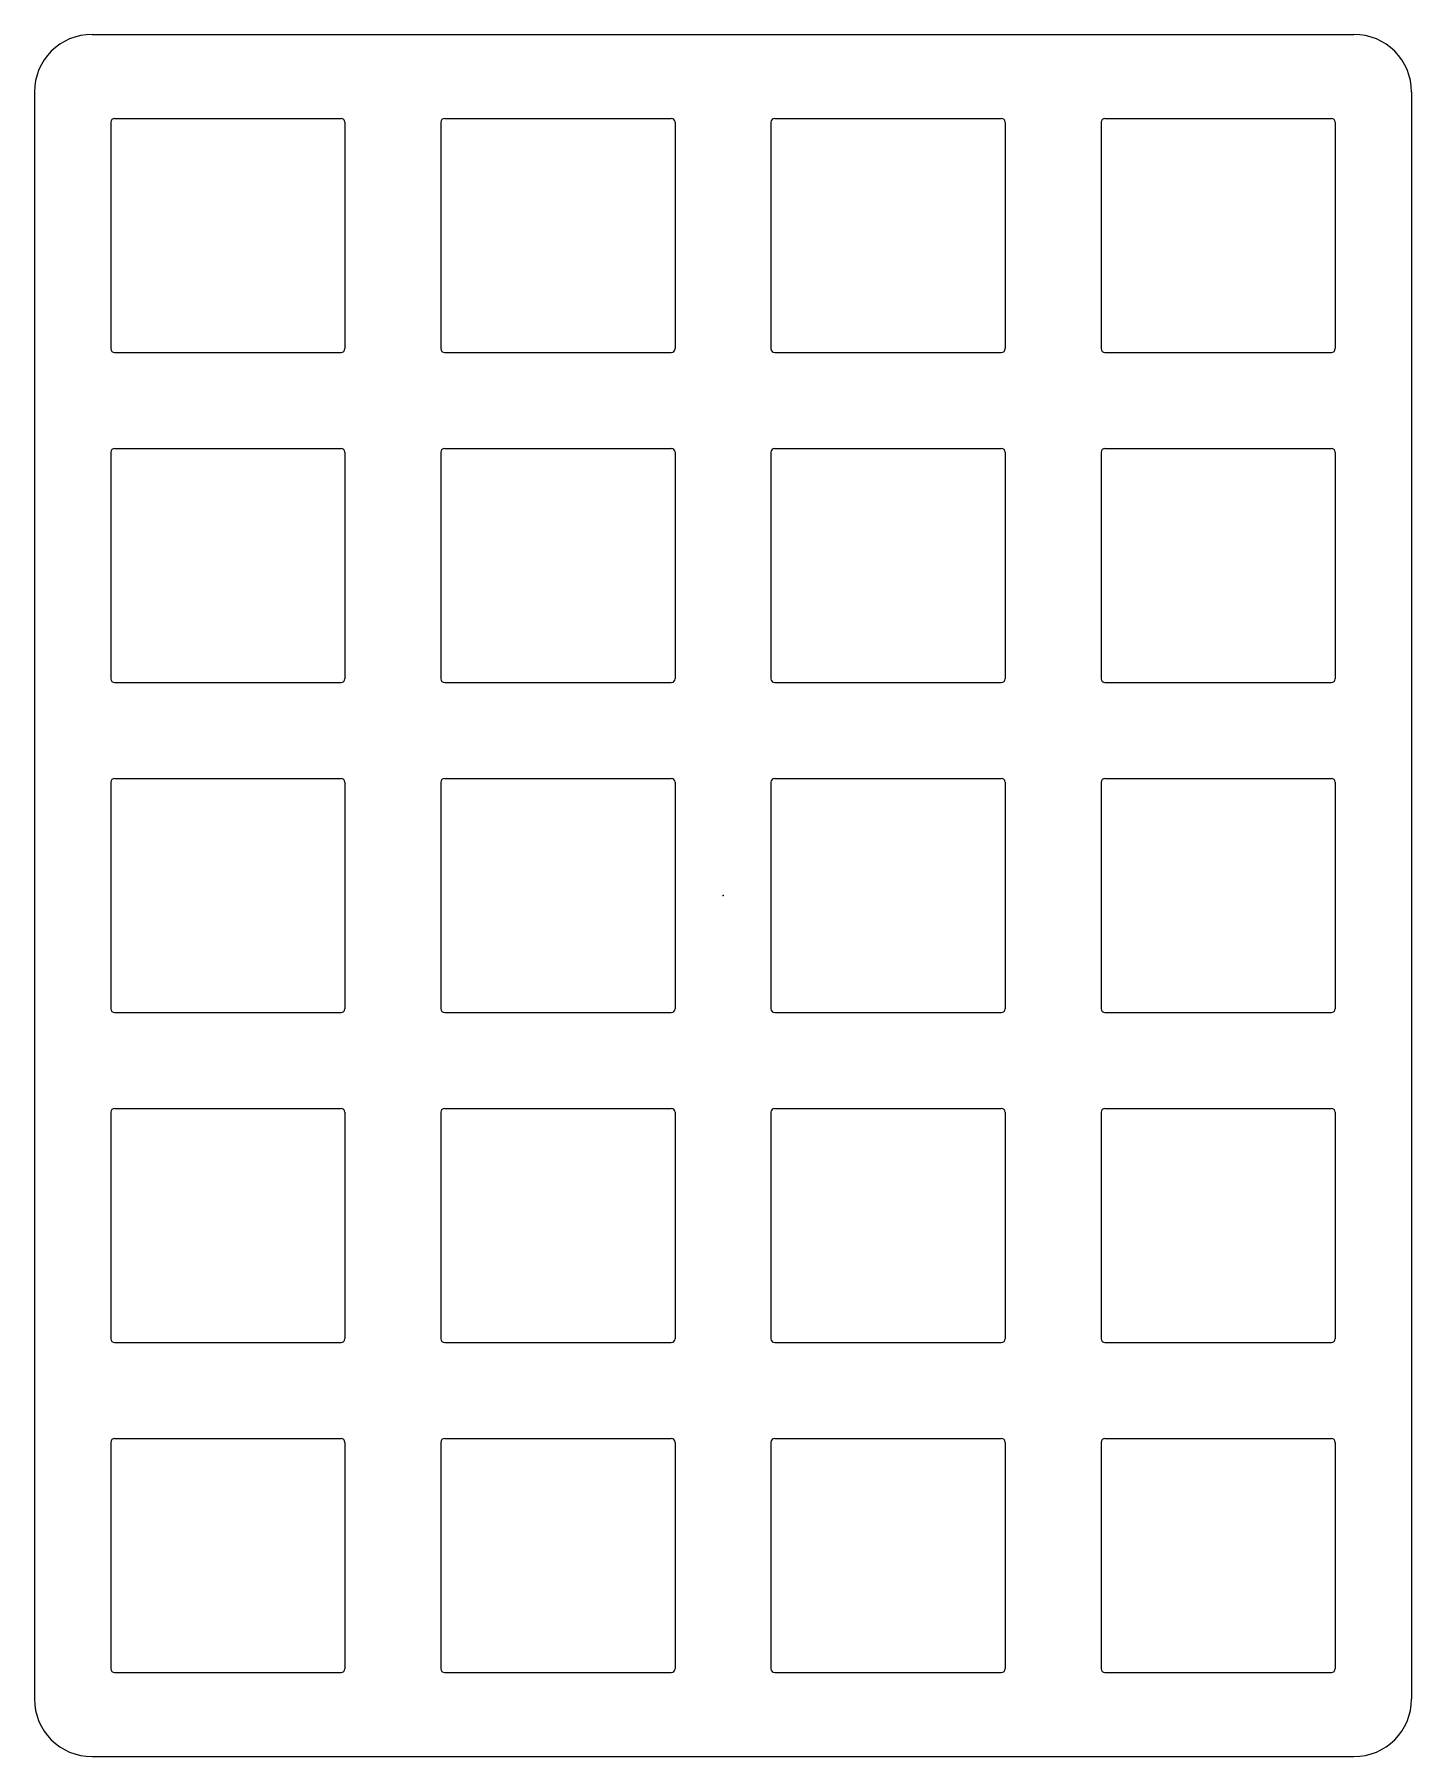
# Model space of a CAD drawing. Header units: millimetres. Extents: x -35.9 to 35.9, y -44.9 to 44.9.
import ezdxf

# ---------------------------------------------------------------- set-up
doc = ezdxf.new("R2010")
doc.units = ezdxf.units.MM
doc.header["$PDSIZE"] = -1

msp = doc.modelspace()

# ---------------------------------------------------------------- linework, layer by layer
at = {"color": 7, "linetype": 'Continuous'}
for p, q in [((-32.875, 44.875), (32.875, 44.875)), ((-35.875, 41.875), (-35.875, -41.875)), ((35.875, 41.875), (35.875, -41.875)), ((-31.7, 40.5), (-19.9, 40.5)), ((-14.5, 40.5), (-2.7, 40.5)), ((2.7, 40.5), (14.5, 40.5)), ((19.9, 40.5), (31.7, 40.5)), ((-31.9, 40.3), (-31.9, 28.5)), ((-19.7, 40.3), (-19.7, 28.5)), ((-14.7, 40.3), (-14.7, 28.5)), ((-2.5, 40.3), (-2.5, 28.5)), ((2.5, 40.3), (2.5, 28.5)), ((14.7, 40.3), (14.7, 28.5)), ((19.7, 40.3), (19.7, 28.5)), ((31.9, 40.3), (31.9, 28.5)), ((-31.7, 28.3), (-19.9, 28.3)), ((-14.5, 28.3), (-2.7, 28.3)), ((2.7, 28.3), (14.5, 28.3)), ((19.9, 28.3), (31.7, 28.3)), ((-31.9, 23.1), (-31.9, 11.3)), ((-31.7, 23.3), (-19.9, 23.3)), ((-19.7, 23.1), (-19.7, 11.3)), ((-14.7, 23.1), (-14.7, 11.3)), ((-14.5, 23.3), (-2.7, 23.3)), ((-2.5, 23.1), (-2.5, 11.3)), ((2.5, 23.1), (2.5, 11.3)), ((2.7, 23.3), (14.5, 23.3)), ((14.7, 23.1), (14.7, 11.3)), ((19.7, 23.1), (19.7, 11.3)), ((19.9, 23.3), (31.7, 23.3)), ((31.9, 23.1), (31.9, 11.3)), ((-31.7, 11.1), (-19.9, 11.1)), ((-14.5, 11.1), (-2.7, 11.1)), ((2.7, 11.1), (14.5, 11.1)), ((19.9, 11.1), (31.7, 11.1)), ((-31.9, 5.9), (-31.9, -5.9)), ((-31.7, 6.1), (-19.9, 6.1)), ((-19.7, 5.9), (-19.7, -5.9)), ((-14.7, 5.9), (-14.7, -5.9)), ((-14.5, 6.1), (-2.7, 6.1)), ((-2.5, 5.9), (-2.5, -5.9)), ((2.5, 5.9), (2.5, -5.9)), ((2.7, 6.1), (14.5, 6.1)), ((14.7, 5.9), (14.7, -5.9)), ((19.7, 5.9), (19.7, -5.9)), ((19.9, 6.1), (31.7, 6.1)), ((31.9, 5.9), (31.9, -5.9)), ((-31.7, -6.1), (-19.9, -6.1)), ((-14.5, -6.1), (-2.7, -6.1)), ((2.7, -6.1), (14.5, -6.1)), ((19.9, -6.1), (31.7, -6.1)), ((-31.9, -11.3), (-31.9, -23.1)), ((-31.7, -11.1), (-19.9, -11.1)), ((-19.7, -11.3), (-19.7, -23.1)), ((-14.7, -11.3), (-14.7, -23.1)), ((-14.5, -11.1), (-2.7, -11.1)), ((-2.5, -11.3), (-2.5, -23.1)), ((2.5, -11.3), (2.5, -23.1)), ((2.7, -11.1), (14.5, -11.1)), ((14.7, -11.3), (14.7, -23.1)), ((19.7, -11.3), (19.7, -23.1)), ((19.9, -11.1), (31.7, -11.1)), ((31.9, -11.3), (31.9, -23.1)), ((-31.7, -23.3), (-19.9, -23.3)), ((-14.5, -23.3), (-2.7, -23.3)), ((2.7, -23.3), (14.5, -23.3)), ((19.9, -23.3), (31.7, -23.3)), ((-31.9, -28.5), (-31.9, -40.3)), ((-31.7, -28.3), (-19.9, -28.3)), ((-19.7, -28.5), (-19.7, -40.3)), ((-14.7, -28.5), (-14.7, -40.3)), ((-14.5, -28.3), (-2.7, -28.3)), ((-2.5, -28.5), (-2.5, -40.3)), ((2.5, -28.5), (2.5, -40.3)), ((2.7, -28.3), (14.5, -28.3)), ((14.7, -28.5), (14.7, -40.3)), ((19.7, -28.5), (19.7, -40.3)), ((19.9, -28.3), (31.7, -28.3)), ((31.9, -28.5), (31.9, -40.3)), ((-31.7, -40.5), (-19.9, -40.5)), ((-14.5, -40.5), (-2.7, -40.5)), ((2.7, -40.5), (14.5, -40.5)), ((19.9, -40.5), (31.7, -40.5)), ((-32.875, -44.875), (32.875, -44.875))]:
    msp.add_line(p, q, dxfattribs=at)
for centre, radius, start, end in [((-32.875, 41.875), 3, 90, 180), ((32.875, 41.875), 3, 0, 90), ((-31.7, 40.3), 0.2, 90, 180), ((-19.9, 40.3), 0.2, 0, 90), ((-14.5, 40.3), 0.2, 90, 180), ((-2.7, 40.3), 0.2, 0, 90), ((2.7, 40.3), 0.2, 90, 180), ((14.5, 40.3), 0.2, 0, 90), ((19.9, 40.3), 0.2, 90, 180), ((31.7, 40.3), 0.2, 0, 90), ((-31.7, 28.5), 0.2, 180, 270), ((-19.9, 28.5), 0.2, 270, 0), ((-14.5, 28.5), 0.2, 180, 270), ((-2.7, 28.5), 0.2, 270, 0), ((2.7, 28.5), 0.2, 180, 270), ((14.5, 28.5), 0.2, 270, 0), ((19.9, 28.5), 0.2, 180, 270), ((31.7, 28.5), 0.2, 270, 0), ((-31.7, 23.1), 0.2, 90, 180), ((-19.9, 23.1), 0.2, 0, 90), ((-14.5, 23.1), 0.2, 90, 180), ((-2.7, 23.1), 0.2, 0, 90), ((2.7, 23.1), 0.2, 90, 180), ((14.5, 23.1), 0.2, 0, 90), ((19.9, 23.1), 0.2, 90, 180), ((31.7, 23.1), 0.2, 0, 90), ((-31.7, 11.3), 0.2, 180, 270), ((-19.9, 11.3), 0.2, 270, 0), ((-14.5, 11.3), 0.2, 180, 270), ((-2.7, 11.3), 0.2, 270, 0), ((2.7, 11.3), 0.2, 180, 270), ((14.5, 11.3), 0.2, 270, 0), ((19.9, 11.3), 0.2, 180, 270), ((31.7, 11.3), 0.2, 270, 0), ((-31.7, 5.9), 0.2, 90, 180), ((-19.9, 5.9), 0.2, 0, 90), ((-14.5, 5.9), 0.2, 90, 180), ((-2.7, 5.9), 0.2, 0, 90), ((2.7, 5.9), 0.2, 90, 180), ((14.5, 5.9), 0.2, 0, 90), ((19.9, 5.9), 0.2, 90, 180), ((31.7, 5.9), 0.2, 0, 90), ((-31.7, -5.9), 0.2, 180, 270), ((-19.9, -5.9), 0.2, 270, 0), ((-14.5, -5.9), 0.2, 180, 270), ((-2.7, -5.9), 0.2, 270, 0), ((2.7, -5.9), 0.2, 180, 270), ((14.5, -5.9), 0.2, 270, 0), ((19.9, -5.9), 0.2, 180, 270), ((31.7, -5.9), 0.2, 270, 0), ((-31.7, -11.3), 0.2, 90, 180), ((-19.9, -11.3), 0.2, 0, 90), ((-14.5, -11.3), 0.2, 90, 180), ((-2.7, -11.3), 0.2, 0, 90), ((2.7, -11.3), 0.2, 90, 180), ((14.5, -11.3), 0.2, 0, 90), ((19.9, -11.3), 0.2, 90, 180), ((31.7, -11.3), 0.2, 0, 90), ((-31.7, -23.1), 0.2, 180, 270), ((-19.9, -23.1), 0.2, 270, 0), ((-14.5, -23.1), 0.2, 180, 270), ((-2.7, -23.1), 0.2, 270, 0), ((2.7, -23.1), 0.2, 180, 270), ((14.5, -23.1), 0.2, 270, 0), ((19.9, -23.1), 0.2, 180, 270), ((31.7, -23.1), 0.2, 270, 0), ((-31.7, -28.5), 0.2, 90, 180), ((-19.9, -28.5), 0.2, 0, 90), ((-14.5, -28.5), 0.2, 90, 180), ((-2.7, -28.5), 0.2, 0, 90), ((2.7, -28.5), 0.2, 90, 180), ((14.5, -28.5), 0.2, 0, 90), ((19.9, -28.5), 0.2, 90, 180), ((31.7, -28.5), 0.2, 0, 90), ((-31.7, -40.3), 0.2, 180, 270), ((-19.9, -40.3), 0.2, 270, 0), ((-14.5, -40.3), 0.2, 180, 270), ((-2.7, -40.3), 0.2, 270, 0), ((2.7, -40.3), 0.2, 180, 270), ((14.5, -40.3), 0.2, 270, 0), ((19.9, -40.3), 0.2, 180, 270), ((31.7, -40.3), 0.2, 270, 0), ((-32.875, -41.875), 3, 180, 270), ((32.875, -41.875), 3, 270, 0)]:
    msp.add_arc(centre, radius, start, end, dxfattribs=at)
msp.add_point((0, 0), dxfattribs=at)
msp.add_point((0, 0), dxfattribs=at)
msp.add_point((0, 0), dxfattribs=at)

doc.saveas('drawing.dxf')
